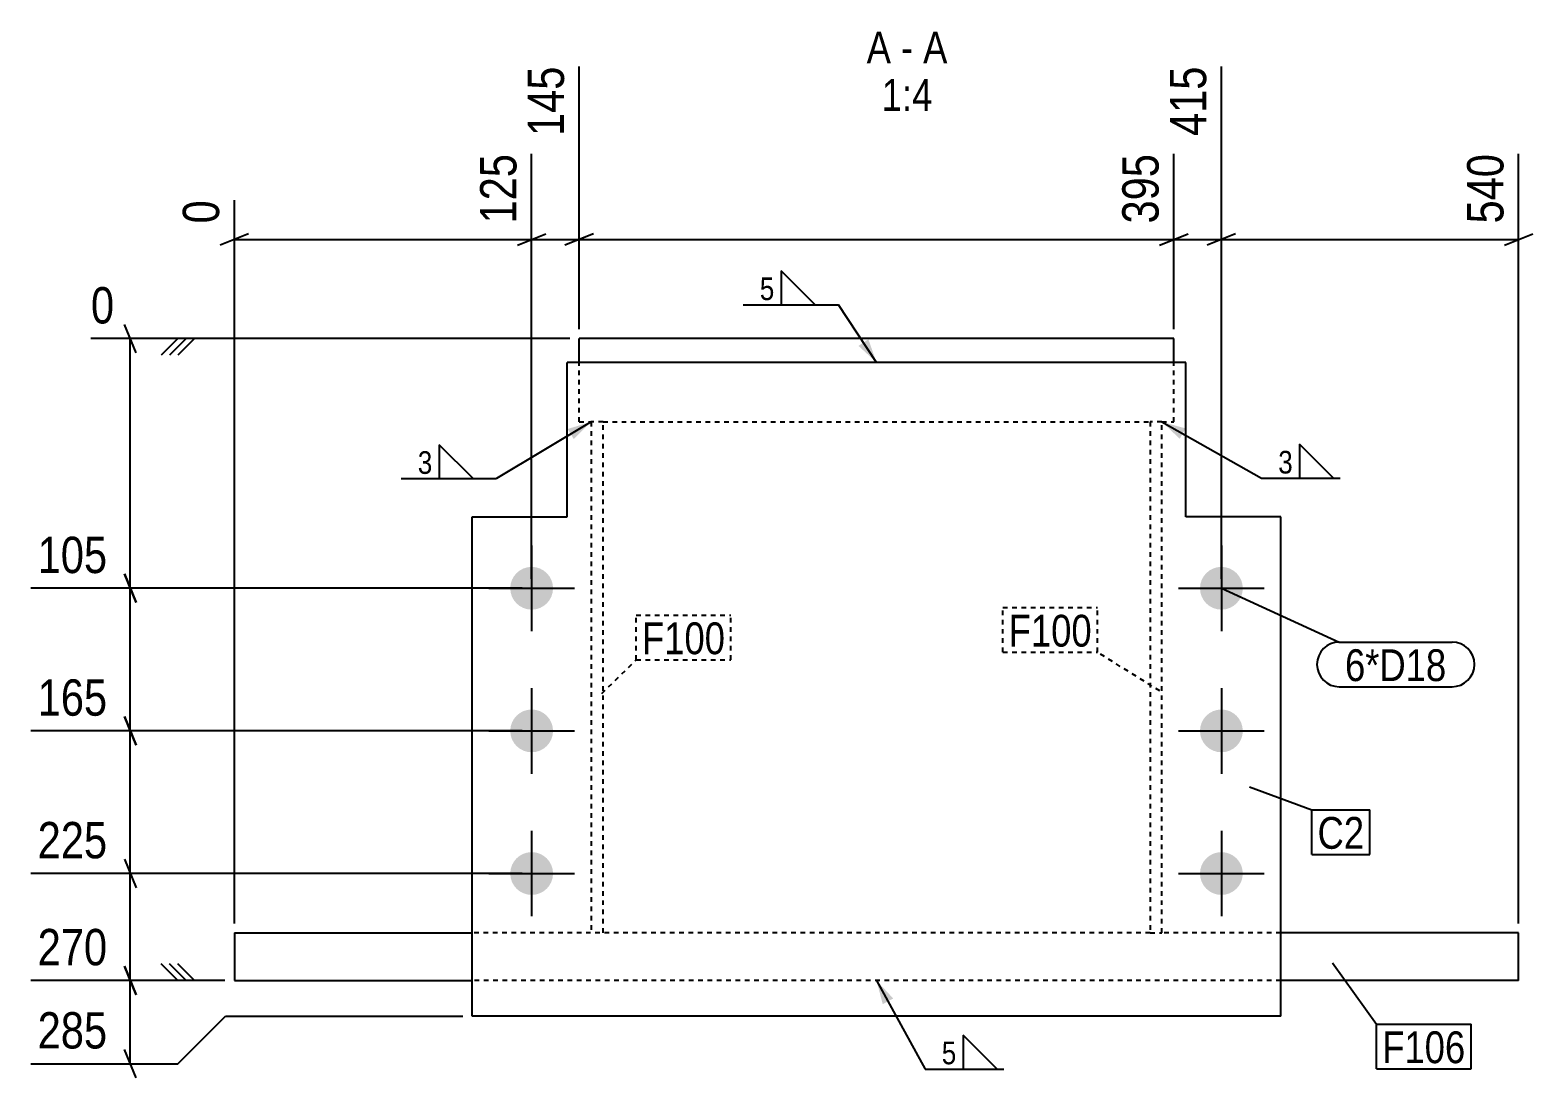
# Model space of a CAD drawing. Header units: millimetres. Extents: x 9 to 44046, y 10 to 1738.
# Drawn here: x 17058 to 17690, y 10 to 450 of the extents above; entities that cross this region are included whole.
import ezdxf

# ---------------------------------------------------------------- set-up
doc = ezdxf.new("R2010")
doc.units = ezdxf.units.MM
doc.linetypes.add('DXK_LINE_DOT2', pattern=[3.9198, 1.9599, -1.9599])
for name, color, linetype in [('MÅLSÆTNING', 7, 'Continuous'), ('STÅL', 7, 'Continuous'), ('TEKST', 7, 'Continuous')]:
    doc.layers.add(name, color=color, linetype=linetype)
doc.styles.add('Arial Narrow', font='ARIALN.TTF', dxfattribs={"height": 0.2})

msp = doc.modelspace()

# ---------------------------------------------------------------- hatches: boundary and pattern name
at = {"layer": 'STÅL', "linetype": 'Continuous'}
for points in [[(17277.82, 215.6, -1), (17259.82, 215.6, -1)], [(17567.83, 215.6, -1), (17549.83, 215.6, -1)], [(17277.82, 155.6, -1), (17259.82, 155.6, -1)], [(17567.83, 155.6, -1), (17549.83, 155.6, -1)], [(17277.82, 95.6, -1), (17259.82, 95.6, -1)], [(17567.83, 95.6, -1), (17549.83, 95.6, -1)]]:
    msp.add_hatch(color=96, dxfattribs=at).paths.add_polyline_path(points)
at = {"layer": 'TEKST', "linetype": 'Continuous'}
for points in [[(17410.41, 320.32), (17413.82, 310.6), (17406.23, 317.57)], [(17283.97, 282.6), (17293.83, 285.6), (17286.54, 278.31)], [(17541.29, 278.5), (17533.82, 285.6), (17543.76, 282.85)], [(17416.44, 40.63), (17413.82, 50.6), (17420.83, 43.04)]]:
    msp.add_hatch(color=3, dxfattribs=at).paths.add_polyline_path(points)

# ---------------------------------------------------------------- linework, layer by layer
at = {"layer": 'MÅLSÆTNING', "color": 7, "linetype": 'Continuous'}
for p, q in [((17288.82, 324.6), (17288.82, 435.11)), ((17288.82, 324.6), (17288.82, 435.11)), ((17558.83, 219.6), (17558.83, 435.11)), ((17558.83, 219.6), (17558.83, 435.11)), ((17268.82, 219.6), (17268.82, 398.31)), ((17268.82, 219.6), (17268.82, 398.31)), ((17538.82, 324.6), (17538.82, 398.31)), ((17538.82, 324.6), (17538.82, 398.31)), ((17683.82, 74.6), (17683.82, 398.31)), ((17143.82, 74.6), (17143.82, 378.81)), ((17149.82, 364.66), (17137.82, 359.86)), ((17143.82, 362.26), (17268.82, 362.26)), ((17262.82, 359.86), (17274.82, 364.66)), ((17262.82, 359.86), (17274.82, 364.66)), ((17268.82, 362.26), (17288.82, 362.26)), ((17294.82, 364.66), (17282.82, 359.86)), ((17294.82, 364.66), (17282.82, 359.86)), ((17288.82, 362.26), (17538.82, 362.26)), ((17532.82, 359.86), (17544.82, 364.66)), ((17532.82, 359.86), (17544.82, 364.66)), ((17538.82, 362.26), (17558.83, 362.26)), ((17564.83, 364.66), (17552.83, 359.86)), ((17564.83, 364.66), (17552.83, 359.86)), ((17558.83, 362.26), (17683.82, 362.26)), ((17677.82, 359.86), (17689.82, 364.66)), ((17102.48, 314.6), (17097.68, 326.6)), ((17284.82, 320.6), (17083.53, 320.6)), ((17100.08, 215.6), (17100.08, 320.6)), ((17120.08, 320.6), (17113.08, 313.6)), ((17127.08, 320.6), (17113.08, 320.6)), ((17123.58, 320.6), (17116.58, 313.6)), ((17127.08, 320.6), (17120.08, 313.6)), ((17097.68, 221.6), (17102.48, 209.6)), ((17102.48, 209.6), (17097.68, 221.6)), ((17264.82, 215.6), (17058.2, 215.6)), ((17264.82, 215.6), (17058.2, 215.6)), ((17100.08, 155.6), (17100.08, 215.6)), ((17102.48, 149.6), (17097.68, 161.6)), ((17097.68, 161.6), (17102.48, 149.6)), ((17264.82, 155.6), (17058.2, 155.6)), ((17264.82, 155.6), (17058.2, 155.6)), ((17100.08, 95.6), (17100.08, 155.6)), ((17097.68, 101.6), (17102.48, 89.6)), ((17097.68, 101.6), (17102.48, 89.6)), ((17264.82, 95.6), (17058.2, 95.6)), ((17264.82, 95.6), (17058.2, 95.6)), ((17100.08, 50.6), (17100.08, 95.6)), ((17120.08, 50.6), (17113.08, 57.6)), ((17120.08, 50.6), (17113.08, 57.6)), ((17123.58, 50.6), (17116.58, 57.6)), ((17123.58, 50.6), (17116.58, 57.6)), ((17127.08, 50.6), (17120.08, 57.6)), ((17127.08, 50.6), (17120.08, 57.6)), ((17139.82, 50.6), (17058.2, 50.6)), ((17139.82, 50.6), (17058.2, 50.6)), ((17102.48, 44.6), (17097.68, 56.6)), ((17097.68, 56.6), (17102.48, 44.6)), ((17100.08, 15.6), (17100.08, 50.6)), ((17127.08, 50.6), (17113.08, 50.6)), ((17127.08, 50.6), (17113.08, 50.6)), ((17120.08, 15.6), (17140.08, 35.6)), ((17140.08, 35.6), (17239.82, 35.6)), ((17102.48, 9.6), (17097.68, 21.6)), ((17058.2, 15.6), (17120.08, 15.6))]:
    msp.add_line(p, q, dxfattribs=at)
at = {"layer": 'STÅL', "color": 2, "linetype": 'Continuous'}
for p, q in [((17538.82, 320.6), (17288.82, 320.6)), ((17288.82, 310.6), (17288.82, 320.6)), ((17538.82, 310.6), (17538.82, 320.6)), ((17283.82, 245.6), (17283.82, 310.6)), ((17543.82, 310.6), (17283.82, 310.6)), ((17543.82, 245.6), (17543.82, 310.6)), ((17243.82, 245.6), (17283.82, 245.6)), ((17243.82, 35.6), (17243.82, 245.6)), ((17583.82, 245.6), (17543.82, 245.6)), ((17583.82, 35.6), (17583.82, 245.6)), ((17143.82, 70.6), (17243.82, 70.6)), ((17143.82, 70.6), (17143.82, 50.6)), ((17683.82, 70.6), (17583.82, 70.6)), ((17683.82, 50.6), (17683.82, 70.6)), ((17143.82, 50.6), (17243.82, 50.6)), ((17683.82, 50.6), (17583.82, 50.6)), ((17583.82, 35.6), (17243.82, 35.6))]:
    msp.add_line(p, q, dxfattribs=at)
at = {"layer": 'STÅL', "color": 7, "linetype": 'DXK_LINE_DOT2'}
for p, q in [((17288.82, 285.6), (17288.82, 310.6)), ((17538.82, 285.6), (17538.82, 310.6)), ((17288.82, 285.6), (17293.83, 285.6)), ((17298.83, 285.6), (17293.83, 285.6)), ((17293.83, 285.6), (17293.83, 70.6)), ((17298.83, 285.6), (17528.82, 285.6)), ((17298.83, 70.6), (17298.83, 285.6)), ((17533.82, 285.6), (17528.82, 285.6)), ((17528.82, 285.6), (17528.82, 70.6)), ((17533.82, 285.6), (17538.82, 285.6)), ((17533.82, 70.6), (17533.82, 285.6)), ((17528.82, 70.6), (17243.82, 70.6)), ((17528.82, 70.6), (17533.82, 70.6)), ((17583.82, 70.6), (17533.82, 70.6)), ((17583.82, 50.6), (17243.82, 50.6))]:
    msp.add_line(p, q, dxfattribs=at)
at = {"layer": 'STÅL', "color": 96, "linetype": 'Continuous'}
for p, q in [((17268.82, 233.6), (17268.82, 197.6)), ((17558.83, 233.6), (17558.83, 197.6)), ((17250.82, 215.6), (17286.82, 215.6)), ((17540.83, 215.6), (17576.83, 215.6)), ((17268.82, 173.6), (17268.82, 137.6)), ((17558.83, 173.6), (17558.83, 137.6)), ((17250.82, 155.6), (17286.82, 155.6)), ((17540.83, 155.6), (17576.83, 155.6)), ((17268.82, 113.6), (17268.82, 77.6)), ((17558.83, 113.6), (17558.83, 77.6)), ((17250.82, 95.6), (17286.82, 95.6)), ((17540.83, 95.6), (17576.83, 95.6))]:
    msp.add_line(p, q, dxfattribs=at)
at = {"layer": 'TEKST', "color": 3, "linetype": 'Continuous'}
for p, q in [((17413.82, 310.6), (17397.85, 334.82)), ((17293.83, 285.6), (17254.05, 261.72)), ((17533.82, 285.6), (17575.73, 261.86)), ((17413.82, 50.6), (17434.27, 13.36))]:
    msp.add_line(p, q, dxfattribs=at)

# ---------------------------------------------------------------- wipeouts: each hides what was drawn before it
at = {"color": 0, "linetype": 'Continuous'}
for points, layer in [([(17285.62, 438.31), (17263.22, 438.31), (17263.22, 402.66), (17285.62, 402.66)], 'MÅLSÆTNING'), ([(17555.63, 438.31), (17533.23, 438.31), (17533.23, 402.66), (17555.63, 402.66)], 'MÅLSÆTNING'), ([(17093.57, 218.8), (17093.57, 241.2), (17057.92, 241.2), (17057.92, 218.8)], 'MÅLSÆTNING'), ([(17093.57, 158.8), (17093.57, 181.2), (17057.92, 181.2), (17057.92, 158.8)], 'MÅLSÆTNING'), ([(17093.57, 98.8), (17093.57, 121.2), (17057.92, 121.2), (17057.92, 98.8)], 'MÅLSÆTNING'), ([(17093.57, 53.8), (17093.57, 76.2), (17057.92, 76.2), (17057.92, 53.8)], 'MÅLSÆTNING'), ([(17093.57, 18.8), (17093.57, 41.2), (17057.92, 41.2), (17057.92, 18.8)], 'MÅLSÆTNING'), ([(17419.91, 436.42), (17419.91, 450.42), (17409.68, 450.42), (17409.68, 436.42)], 'TEKST'), ([(17429.21, 436.42), (17429.21, 450.42), (17424.11, 450.42), (17424.11, 436.42)], 'TEKST'), ([(17443.64, 436.42), (17443.64, 450.42), (17433.41, 450.42), (17433.41, 436.42)], 'TEKST'), ([(17437.32, 416.42), (17437.32, 430.42), (17416, 430.42), (17416, 416.42)], 'TEKST')]:
    msp.add_wipeout(points, dxfattribs=at).dxf.layer = layer
at = {"color": 0}
for points in [[(17371.65, 336.02), (17371.65, 347.62), (17363.96, 347.62), (17363.96, 336.02)], [(17227.85, 262.92), (17227.85, 274.52), (17220.15, 274.52), (17220.15, 262.92)], [(17589.63, 263.06), (17589.63, 274.66), (17581.93, 274.66), (17581.93, 263.06)], [(17504.35, 191.06), (17504.35, 205.06), (17469.39, 205.06), (17469.39, 191.06)], [(17350.17, 187.87), (17350.17, 201.87), (17315.21, 201.87), (17315.21, 187.87)], [(17653.44, 176.56), (17653.44, 190.56), (17610.81, 190.56), (17610.81, 176.56)], [(17618.87, 106.02), (17618.87, 120.02), (17599.26, 120.02), (17599.26, 106.02)], [(17448.16, 14.56), (17448.16, 26.16), (17440.47, 26.16), (17440.47, 14.56)], [(17661.41, 15.83), (17661.41, 29.83), (17626.45, 29.83), (17626.45, 15.83)]]:
    msp.add_wipeout(points, dxfattribs=at).dxf.layer = 'TEKST'

# ---------------------------------------------------------------- next in the draw order: linework, layer by layer
at = {"layer": 'TEKST', "color": 3, "linetype": 'Continuous'}
for p, q in [((17388, 334.82), (17373.71, 349.1)), ((17373.71, 349.1), (17373.71, 334.82)), ((17357.76, 334.82), (17397.85, 334.82)), ((17373.71, 334.82), (17388, 334.82)), ((17244.19, 261.72), (17229.9, 276)), ((17229.9, 276), (17229.9, 261.72)), ((17605.97, 261.86), (17591.69, 276.15)), ((17591.69, 276.15), (17591.69, 261.86)), ((17213.95, 261.72), (17254.05, 261.72)), ((17229.9, 261.72), (17244.19, 261.72)), ((17575.73, 261.86), (17608.83, 261.86)), ((17591.69, 261.86), (17605.97, 261.86)), ((17464.5, 13.36), (17450.22, 27.65)), ((17450.22, 27.65), (17450.22, 13.36)), ((17434.27, 13.36), (17467.36, 13.36)), ((17450.22, 13.36), (17464.5, 13.36))]:
    msp.add_line(p, q, dxfattribs=at)

# ---------------------------------------------------------------- next in the draw order: texts
at = {"layer": 'MÅLSÆTNING', "color": 3, "linetype": 'Continuous', "style": 'Arial Narrow'}
for s, p in [('145', (17282.42, 405.86)), ('415', (17552.43, 405.86))]:
    msp.add_text(s, height=15.271, rotation=90.00021, dxfattribs=at).set_placement(p)
for s, p in [('105', (17061.12, 222)), ('165', (17061.12, 162)), ('225', (17061.12, 102)), ('270', (17061.12, 57)), ('285', (17061.12, 22))]:
    msp.add_text(s, height=15.271, dxfattribs=at).set_placement(p)
at = {"layer": 'TEKST', "color": 3, "linetype": 'Continuous', "style": 'Arial Narrow'}
for s, height, p in [('A', 13.36, (17409.68, 436.42)), ('A', 13.36, (17433.41, 436.42)), ('-', 13.36, (17424.11, 436.42)), ('1:4', 13.362, (17416, 416.42))]:
    msp.add_text(s, height=height, dxfattribs=at).set_placement(p)
at = {"layer": 'TEKST', "color": 3, "style": 'Arial Narrow'}
for s, p in [('5', (17364.76, 336.82)), ('3', (17220.95, 263.72)), ('3', (17582.73, 263.86)), ('5', (17441.27, 15.36))]:
    msp.add_text(s, height=9.54, dxfattribs=at).set_placement(p)

# ---------------------------------------------------------------- next in the draw order: wipeouts: each hides what was drawn before it
at = {"color": 0, "linetype": 'Continuous'}
for points in [[(17265.62, 401.51), (17243.22, 401.51), (17243.22, 365.86), (17265.62, 365.86)], [(17535.62, 401.51), (17513.22, 401.51), (17513.22, 365.86), (17535.62, 365.86)], [(17680.62, 401.51), (17658.22, 401.51), (17658.22, 365.86), (17680.62, 365.86)], [(17140.62, 382.01), (17118.22, 382.01), (17118.22, 365.86), (17140.62, 365.86)], [(17096.48, 323.8), (17096.48, 346.2), (17080.33, 346.2), (17080.33, 323.8)]]:
    msp.add_wipeout(points, dxfattribs=at).dxf.layer = 'MÅLSÆTNING'
at = {"color": 0}
for points in [[(17504.35, 191.06), (17504.35, 205.06), (17469.39, 205.06), (17469.39, 191.06)], [(17350.17, 187.87), (17350.17, 201.87), (17315.21, 201.87), (17315.21, 187.87)], [(17653.44, 176.56), (17653.44, 190.56), (17610.81, 190.56), (17610.81, 176.56)], [(17618.87, 106.02), (17618.87, 120.02), (17599.26, 120.02), (17599.26, 106.02)], [(17661.41, 15.83), (17661.41, 29.83), (17626.45, 29.83), (17626.45, 15.83)]]:
    msp.add_wipeout(points, dxfattribs=at).dxf.layer = 'TEKST'

# ---------------------------------------------------------------- next in the draw order: linework, layer by layer
at = {"layer": 'TEKST', "color": 7, "linetype": 'Continuous'}
for p, q in [((17558.83, 215.6), (17608.41, 192.96)), ((17608.41, 192.96), (17655.84, 192.96)), ((17608.41, 174.16), (17655.84, 174.16)), ((17570.66, 132.06), (17596.86, 122.42)), ((17596.86, 122.42), (17621.27, 122.42)), ((17596.86, 103.62), (17596.86, 122.42)), ((17621.27, 103.62), (17621.27, 122.42)), ((17596.86, 103.62), (17621.27, 103.62)), ((17605.56, 58.06), (17624.05, 32.23)), ((17624.05, 32.23), (17663.81, 32.23)), ((17624.05, 13.43), (17624.05, 32.23)), ((17663.81, 13.43), (17663.81, 32.23)), ((17624.05, 13.43), (17663.81, 13.43))]:
    msp.add_line(p, q, dxfattribs=at)
at = {"layer": 'TEKST', "color": 7, "linetype": 'DXK_LINE_DOT2'}
for p, q in [((17312.81, 204.27), (17352.57, 204.27)), ((17312.81, 185.47), (17312.81, 204.27)), ((17352.57, 185.47), (17352.57, 204.27)), ((17466.99, 207.46), (17506.75, 207.46)), ((17466.99, 188.66), (17466.99, 207.46)), ((17506.75, 188.66), (17506.75, 207.46)), ((17298.32, 171.33), (17312.81, 185.47)), ((17312.81, 185.47), (17352.57, 185.47)), ((17466.99, 188.66), (17506.75, 188.66)), ((17532.96, 172.39), (17506.75, 188.66))]:
    msp.add_line(p, q, dxfattribs=at)
at = {"layer": 'TEKST', "color": 7, "linetype": 'Continuous'}
for centre, start, end in [((17608.41, 183.56), 90, 270), ((17655.84, 183.56), 270, 90)]:
    msp.add_arc(centre, 9.4, start, end, dxfattribs=at)

# ---------------------------------------------------------------- next in the draw order: texts
at = {"layer": 'MÅLSÆTNING', "color": 3, "linetype": 'Continuous', "style": 'Arial Narrow'}
for s, height, p in [('125', 15.271, (17262.42, 369.06)), ('395', 15.271, (17532.42, 369.06)), ('540', 15.271, (17677.42, 369.06)), ('0', 15.27, (17137.42, 369.06))]:
    msp.add_text(s, height=height, rotation=90.00021, dxfattribs=at).set_placement(p)
msp.add_text('0', height=15.27, dxfattribs=at).set_placement((17083.53, 327))
at = {"layer": 'TEKST', "color": 3, "style": 'Arial Narrow'}
for s, p in [('F100', (17469.39, 191.06)), ('F100', (17315.21, 187.87)), ('6*D18', (17610.81, 176.56)), ('C2', (17599.26, 106.02)), ('F106', (17626.45, 15.83))]:
    msp.add_text(s, height=13.362, dxfattribs=at).set_placement(p)

doc.saveas('drawing.dxf')
